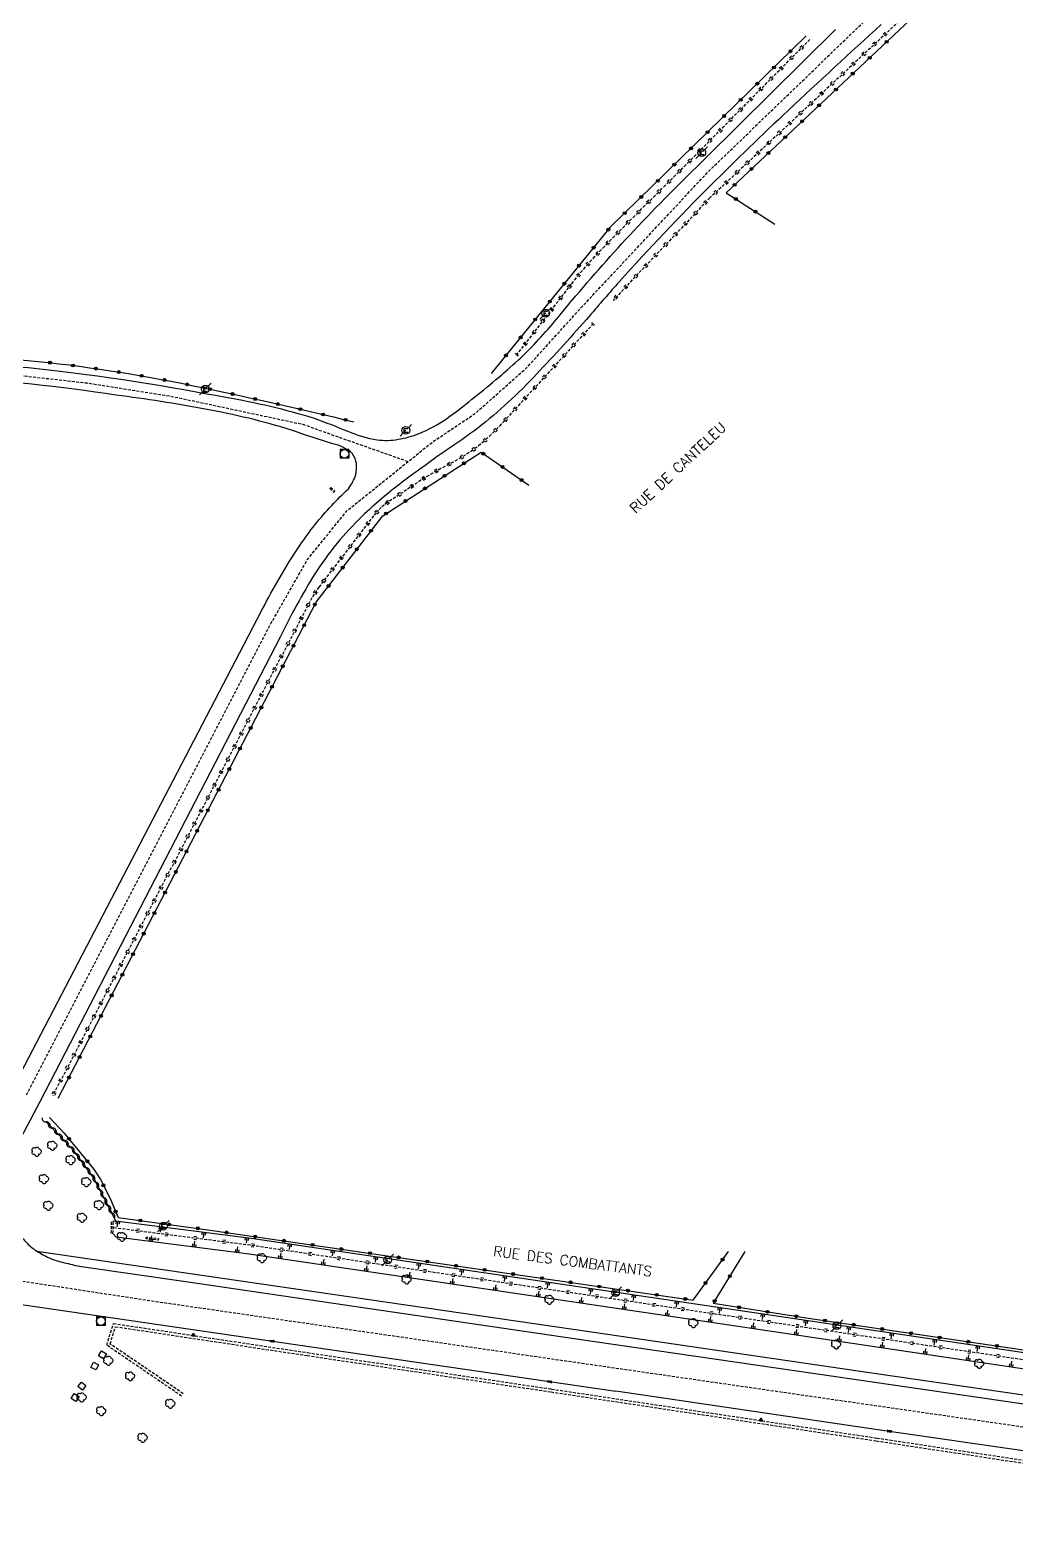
# Model space of a CAD drawing. Header units: millimetres. Extents: x 103999 to 105000, y 137999 to 138988.
# Drawn here: x 104237.8 to 104407.9, y 138234.3 to 138493.8 of the extents above; entities that cross this region are included whole.
import ezdxf
from ezdxf.enums import TextEntityAlignment as Align

# ---------------------------------------------------------------- set-up
doc = ezdxf.new("R2010")
doc.units = ezdxf.units.MM
doc.linetypes.add('DASHED', pattern=[0.75, 0.5, -0.25])
doc.layers.get('0').update_dxf_attribs({"linetype": 'CONTINUOUS'})
for name, color, linetype in [('W0001', 6, 'DASHED'), ('W0008', 7, 'CONTINUOUS'), ('W0112', 1, 'DASHED'), ('W0211', 2, 'CONTINUOUS'), ('W0220', 5, 'DASHED'), ('W0300', 7, 'CONTINUOUS'), ('W0310', 3, 'CONTINUOUS'), ('W0322', 7, 'CONTINUOUS'), ('W0400', 7, 'CONTINUOUS'), ('W0420', 7, 'CONTINUOUS'), ('W0471', 7, 'CONTINUOUS'), ('W0851', 7, 'CONTINUOUS'), ('W0989', 7, 'CONTINUOUS')]:
    doc.layers.add(name, color=color, linetype=linetype)
doc.styles.get("Standard").update_dxf_attribs({"font": 'romans.shx', "width": 0.85})

# ---------------------------------------------------------------- blocks, each defined once
blk = doc.blocks.new('t211o')
at = {"color": 0, "linetype": 'Continuous'}
for p, q in [((-0.29, 0.5), (-0.29, 0)), ((0, 1), (0, 0)), ((0.29, 0.5), (0.29, 0))]:
    blk.add_line(p, q, dxfattribs=at)
blk = doc.blocks.new('T300')
for p, q in [((-0.8, 0.51), (-0.86, 0.34)), ((-0.86, 0.34), (-0.86, 0.17)), ((-0.86, 0.17), (-0.74, 0.06)), ((-0.69, 0.63), (-0.8, 0.51)), ((-0.8, -0.06), (-0.74, 0.06)), ((-0.74, 0.06), (-0.69, 0.11)), ((-0.57, 0.69), (-0.69, 0.63)), ((-0.46, 0.69), (-0.57, 0.69)), ((-0.29, 0.63), (-0.46, 0.69)), ((-0.29, 0.63), (-0.17, 0.74)), ((-0.23, 0.57), (-0.29, 0.63)), ((-0.17, 0.74), (-0.06, 0.8)), ((-0.06, 0.8), (0.06, 0.8)), ((0.06, 0.8), (0.23, 0.74)), ((0.23, 0.74), (0.34, 0.63)), ((0.34, 0.63), (0.4, 0.51)), ((0.46, 0.46), (0.34, 0.46)), ((0.4, 0.51), (0.4, 0.46)), ((0.57, 0.4), (0.46, 0.46)), ((0.57, 0.4), (0.69, 0.29)), ((0.69, 0.29), (0.74, 0.17)), ((0.74, 0.06), (0.69, -0.17)), ((0.74, 0.17), (0.74, 0.06)), ((-0.8, -0.17), (-0.8, -0.06)), ((-0.8, -0.23), (-0.8, -0.17)), ((-0.74, -0.34), (-0.8, -0.23)), ((-0.69, -0.4), (-0.74, -0.34)), ((-0.51, -0.46), (-0.69, -0.4)), ((-0.4, -0.46), (-0.51, -0.46)), ((-0.4, -0.46), (-0.34, -0.46)), ((-0.34, -0.46), (-0.34, -0.4)), ((-0.34, -0.51), (-0.34, -0.46)), ((-0.29, -0.63), (-0.34, -0.51)), ((-0.17, -0.74), (-0.29, -0.63)), ((-0.06, -0.8), (-0.17, -0.74)), ((0.06, -0.8), (-0.06, -0.8)), ((0.17, -0.74), (0.06, -0.8)), ((0.23, -0.69), (0.17, -0.74)), ((0.29, -0.46), (0.23, -0.46)), ((0.29, -0.63), (0.23, -0.69)), ((0.46, -0.4), (0.29, -0.46)), ((0.34, -0.51), (0.29, -0.63)), ((0.34, -0.51), (0.34, -0.46)), ((0.57, -0.34), (0.46, -0.4)), ((0.63, -0.29), (0.57, -0.34)), ((0.69, -0.17), (0.63, -0.29))]:
    blk.add_line(p, q)
blk = doc.blocks.new('t322o')
at = {"color": 0, "linetype": 'Continuous'}
for radius in [0.25, 0.15]:
    blk.add_circle((0, 0), radius, dxfattribs=at)
blk = doc.blocks.new('t310o')
at = {"color": 0, "linetype": 'Continuous'}
for centre, start, end in [((-0.5, 0.38), 216.8699, 323.1304), ((0.5, -0.37), 36.8699, 143.1303)]:
    blk.add_arc(centre, 0.625, start, end, dxfattribs=at)
blk = doc.blocks.new('t220o')
at = {"color": 0, "linetype": 'Continuous'}
for p, q in [((-0.25, 0.25), (0.25, 0.25)), ((-0.25, -0.25), (0.25, -0.25))]:
    blk.add_line(p, q, dxfattribs=at)
blk = doc.blocks.new('T471')
for p, q in [((-0.333334, 0.333334), (-0.333334, -0.333334)), ((-0.333334, 0.333334), (0.333334, 0.333334)), ((-0.333334, 0), (0, 0)), ((0.500001, 0.500001), (1.000002, 1.000002)), ((-0.500001, -0.500001), (-1.000002, -1.000002)), ((-0.333334, -0.333334), (0.333334, -0.333334))]:
    blk.add_line(p, q)
blk.add_ellipse((0, 0), major_axis=(0.471405, 0.471405), ratio=1, start_param=5.4977871438, end_param=11.780972451)
blk = doc.blocks.new('T420')
for p, q in [((0.75, 0.75), (-0.75, 0.75)), ((-0.75, 0.75), (-0.75, -0.75)), ((0.75, 0.75), (0.75, -0.75)), ((0.75, -0.75), (-0.75, -0.75))]:
    blk.add_line(p, q)
blk.add_ellipse((0, 0), major_axis=(-0.53, 0.53), ratio=1, start_param=3.926991, end_param=10.210176)
blk = doc.blocks.new('t112o')
at = {"color": 0, "linetype": 'Continuous'}
for p, q in [((-0.5, 0.5), (0.5, 0.5)), ((-0.5, -0.5), (-0.5, 0.5)), ((0.5, 0.5), (0.5, -0.5)), ((0.5, -0.5), (-0.5, -0.5))]:
    blk.add_line(p, q, dxfattribs=at)
blk = doc.blocks.new('T851')
for p, q in [((-0.25, -0.15), (0, 0.32)), ((0, 0.32), (0.25, -0.15)), ((-0.25, -0.15), (0.25, -0.15))]:
    blk.add_line(p, q)
for major_axis in [(-0.106, 0.106), (-0.0354, 0.0354), (-0.0236, 0.0236)]:
    blk.add_ellipse((0, 0), major_axis=major_axis, ratio=1, start_param=3.926991, end_param=10.210176)
blk = doc.blocks.new('T400')
for p, q in [((-0.15, 0.3), (0.15, 0.3)), ((-0.15, -0.25), (-0.15, 0.3)), ((-0.15, 0.15), (0.15, 0.15)), ((-0.15, 0), (0.15, 0)), ((0.15, 0.3), (0.15, -0.25)), ((-0.15, -0.15), (0.15, -0.15)), ((-0.15, -0.25), (-0.15, -0.3)), ((-0.15, -0.3), (0.15, -0.3)), ((0.15, -0.3), (0.15, -0.25))]:
    blk.add_line(p, q)

msp = doc.modelspace()

# ---------------------------------------------------------------- linework, layer by layer
at = {"layer": 'W0001', "flags": 128}
for points in [[(104237.18, 138310.08), (104277.81, 138388.46), (104279.42, 138391.52), (104285.63, 138402.43), (104292.47, 138410.88), (104307.2, 138422.72), (104314.56, 138427.64), (104323.63, 138435.7), (104332.85, 138445.88), (104354.84, 138469.42), (104380.73, 138494.36), (104426.87, 138539.02), (104437.52, 138550.59), (104445.73, 138565.41), (104449.44, 138580.65), (104450.31, 138587.86), (104453.03, 138616.14), (104455.02, 138633.46), (104457.36, 138647.25), (104464.37, 138682.3), (104466.38, 138689.89), (104470.35, 138698.7), (104468.21, 138715.83), (104459.39, 138749.18), (104456.52, 138756.68), (104454.64, 138760.97), (104448.54, 138769.83), (104434.4, 138786.54), (104428.03, 138793.24), (104403.62, 138816.02), (104383.2, 138834.81), (104362.23, 138853.96), (104346.68, 138866.58), (104332.21, 138874.82), (104317.52, 138880.79), (104298.53, 138887.44), (104277.02, 138895.49), (104271.49, 138899.83), (104269.81, 138898.03), (104264.71, 138897.52), (104245.39, 138896.21)], [(104000, 138414.63), (104003.15, 138415.2), (104023.68, 138419.36), (104037.91, 138422.21), (104070.61, 138428.08), (104084.69, 138430.55), (104128.23, 138433.24), (104158.98, 138434.5), (104191.65, 138435.82), (104216.75, 138435.56), (104233.02, 138434.57), (104247.58, 138432.95), (104262.1, 138430.66), (104284.84, 138425.81), (104291.38, 138423.49), (104303.04, 138419.38)], [(104490.78, 138240.78), (104415.25, 138251.87), (104330.26, 138264.13), (104257.85, 138274.62), (104237.3, 138277.77), (104201.55, 138282.86), (104184.06, 138285.43), (104170.98, 138287.42), (104000, 138311.97)]]:
    msp.add_lwpolyline(points, dxfattribs=at)
at = {"layer": 'W0008', "flags": 128}
for points in [[(104384.67, 138494.79, 0.0037), (104368.6, 138479.96, 0.0071), (104355.27, 138467.05, 0.0152), (104339.5, 138450.45, 0.0035), (104334.36, 138444.55, -0.009), (104325.19, 138434.47, -0.0394), (104315.08, 138425.15, -0.0152), (104309.48, 138421.23, 0.0084), (104302.02, 138415.8, 0.029), (104295.11, 138409.96, 0.0577), (104286.94, 138400.01, 0.0239), (104280.98, 138389.2), (104239.48, 138308.86)], [(104226.28, 138436.45, -0.014), (104242.53, 138435.05, -0.0172), (104271.58, 138430.46, -0.0361), (104286.8, 138426.84, -0.014), (104292.73, 138424.56, 0.0577), (104297.66, 138423.12, 0.072), (104301.33, 138423.21, 0.0543), (104304.91, 138424.21, 0.0558), (104309.69, 138426.81, 0.0193), (104314.04, 138430.12, 0.0187), (104322.07, 138436.93, 0.0155), (104325.14, 138439.97, 0.0187), (104331.33, 138447.21, -0.0099), (104341.96, 138459.2, -0.0097), (104354.42, 138471.8), (104376.8, 138493.94)], [(104236.16, 138313.8), (104274.65, 138387.73), (104277.85, 138393.85, -0.0292), (104284.32, 138404.86, -0.0385), (104289.84, 138411.81, -0.0105), (104292.71, 138414.69, 0.0865), (104293.99, 138417.11, 0.0997), (104294.1, 138419.01, 0.1285), (104293.43, 138420.7, 0.1498), (104290.04, 138422.42, -0.0049), (104282.88, 138424.78, 0.0311), (104268.03, 138428.43, 0.012), (104252.63, 138430.85, 0.0172), (104223.52, 138434.09, 0.0225)], [(104200.79, 138237.41), (104213.38, 138261.85, -0.025523), (104215.08, 138264.78, -0.021471), (104217.43, 138268.05, -0.066095), (104219.63, 138270.21, -0.051885), (104223, 138272.22, -0.032157), (104226.48, 138273.57, -0.048196), (104228.92, 138274.09, -0.012294), (104231.56, 138274.32, -0.031705), (104232.59, 138274.33, -0.004198), (104234, 138274.23, -0.016422), (104234.36, 138274.19), (104280.85, 138267.4), (104338.85, 138258.93)]]:
    msp.add_lwpolyline(points, format="xyb", dxfattribs=at)
at = {"layer": 'W0008'}
msp.add_lwpolyline([(104239.48, 138308.86), (104235.04, 138300.46, 0.022358), (104234.82, 138299.99, 0.006997), (104234.21, 138298.46, 0.045806), (104233.76, 138296.87, 0.031485), (104233.46, 138294.49, 0.047898), (104233.53, 138292.56, 0.036676), (104234.05, 138290.1, 0.036865), (104234.74, 138288.21, 0.036481), (104235.72, 138286.43, 0.051278), (104237.27, 138284.48, 0.058758), (104238.97, 138283.11, 0.031349), (104241.07, 138281.97, 0.043043), (104242.71, 138281.38, 0.009574), (104245.38, 138280.72, 0.019843), (104246.69, 138280.48), (104264.64, 138277.88), (104332.07, 138268.01), (104383.58, 138260.48), (104455.52, 138250.04), (104491.36, 138244.77)], format="xyb", dxfattribs=at)
msp.add_lwpolyline([(104238.97, 138283.11), (104334.69, 138269.17), (104383.03, 138262.11), (104455.62, 138251.59), (104491.57, 138246.3)], dxfattribs=at)
at = {"layer": 'W0008', "flags": 128}
msp.add_lwpolyline([(104490.19, 138236.79), (104483.59, 138237.75), (104421.54, 138246.85), (104384.08, 138252.3), (104338.85, 138258.93)], dxfattribs=at)
at = {"layer": 'W0112'}
for p, q in [((104289.68, 138414.92), (104289.51, 138414.74)), ((104289.51, 138414.74), (104290.21, 138414.1)), ((104289.68, 138414.92), (104290.38, 138414.28)), ((104290.21, 138414.1), (104290.38, 138414.28))]:
    msp.add_line(p, q, dxfattribs=at)
at = {"layer": 'W0112', "flags": 128}
for points in [[(104251.81, 138286.17), (104251.86, 138288.17), (104252.08, 138288.21), (104252.03, 138286.2)], [(104257.85, 138285.24), (104257.89, 138285.54), (104259.93, 138285.3), (104259.89, 138285)]]:
    msp.add_lwpolyline(points, close=True, dxfattribs=at)
at = {"layer": 'W0112'}
for points in [[(104263.94, 138258.1), (104251.03, 138266.89), (104252.17, 138270.64), (104285.66, 138265.6), (104327.77, 138259.32), (104383.88, 138250.87), (104438.47, 138242.62), (104489.9, 138234.81)], [(104264.22, 138258.51), (104251.61, 138267.09), (104252.52, 138270.08), (104285.59, 138265.1), (104327.7, 138258.82), (104383.81, 138250.37), (104438.39, 138242.13), (104489.83, 138234.32)]]:
    msp.add_lwpolyline(points, dxfattribs=at)
at = {"layer": 'W0211', "flags": 128}
for points in [[(104252.97, 138288.31), (104252.08, 138288.21)], [(104252.66, 138285.52), (104252.03, 138286.2)]]:
    msp.add_lwpolyline(points, dxfattribs=at)
at = {"layer": 'W0211'}
for points in [[(104252.97, 138288.31), (104275.97, 138285.38), (104356.13, 138273.5), (104423.31, 138263.53), (104488.7, 138253.96), (104489.22, 138253.65)], [(104488.62, 138251.67), (104487, 138251.38), (104422.9, 138260.76), (104355.72, 138270.73), (104275.58, 138282.6), (104252.66, 138285.52)]]:
    msp.add_lwpolyline(points, dxfattribs=at)
at = {"layer": 'W0220'}
for p, q in [((104398.15, 138505.07), (104355.11, 138464.88)), ((104353.56, 138473.2), (104372.51, 138492.39)), ((104385.18, 138493.31), (104385, 138493.14)), ((104385.37, 138493.48), (104385.18, 138493.31)), ((104385.53, 138492.94), (104385.34, 138492.77)), ((104385.71, 138493.12), (104385.53, 138492.94)), ((104370.6, 138490.81), (104370.77, 138490.99)), ((104370.77, 138490.99), (104370.95, 138491.17)), ((104370.95, 138490.46), (104371.13, 138490.64)), ((104371.13, 138490.64), (104371.3, 138490.81)), ((104381.53, 138489.9), (104381.35, 138489.73)), ((104381.71, 138490.07), (104381.53, 138489.9)), ((104383.36, 138491.6), (104383.17, 138491.43)), ((104383.54, 138491.77), (104383.36, 138491.6)), ((104383.7, 138491.24), (104383.52, 138491.07)), ((104383.88, 138491.41), (104383.7, 138491.24)), ((104367.08, 138487.25), (104367.26, 138487.43)), ((104367.26, 138487.43), (104367.44, 138487.61)), ((104367.62, 138487.08), (104367.79, 138487.26)), ((104368.84, 138489.03), (104369.02, 138489.21)), ((104369.02, 138489.21), (104369.19, 138489.39)), ((104369.2, 138488.68), (104369.37, 138488.86)), ((104369.37, 138488.86), (104369.55, 138489.04)), ((104379.7, 138488.19), (104379.52, 138488.02)), ((104379.89, 138488.36), (104379.7, 138488.19)), ((104380.04, 138487.83), (104379.86, 138487.66)), ((104380.23, 138488), (104380.04, 138487.83)), ((104381.87, 138489.53), (104381.69, 138489.36)), ((104382.05, 138489.7), (104381.87, 138489.53)), ((104365.33, 138485.47), (104365.5, 138485.65)), ((104365.5, 138485.65), (104365.68, 138485.83)), ((104365.68, 138485.12), (104365.86, 138485.3)), ((104365.86, 138485.3), (104366.03, 138485.48)), ((104367.44, 138486.9), (104367.62, 138487.08)), ((104376.05, 138484.78), (104375.87, 138484.61)), ((104376.23, 138484.95), (104376.05, 138484.78)), ((104376.57, 138484.58), (104376.39, 138484.41)), ((104377.88, 138486.49), (104377.69, 138486.31)), ((104378.06, 138486.66), (104377.88, 138486.49)), ((104378.22, 138486.12), (104378.03, 138485.95)), ((104378.4, 138486.29), (104378.22, 138486.12)), ((104361.81, 138481.92), (104361.99, 138482.09)), ((104361.99, 138482.09), (104362.17, 138482.27)), ((104363.57, 138483.69), (104363.75, 138483.87)), ((104363.75, 138483.87), (104363.92, 138484.05)), ((104363.93, 138483.34), (104364.1, 138483.52)), ((104364.1, 138483.52), (104364.28, 138483.7)), ((104374.22, 138483.07), (104374.04, 138482.9)), ((104374.4, 138483.24), (104374.22, 138483.07)), ((104374.56, 138482.71), (104374.38, 138482.54)), ((104374.75, 138482.88), (104374.56, 138482.71)), ((104376.39, 138484.41), (104376.21, 138484.24)), ((104360.06, 138480.14), (104360.23, 138480.31)), ((104360.23, 138480.31), (104360.41, 138480.49)), ((104360.41, 138479.79), (104360.59, 138479.96)), ((104360.59, 138479.96), (104360.76, 138480.14)), ((104362.17, 138481.56), (104362.35, 138481.74)), ((104362.35, 138481.74), (104362.52, 138481.92)), ((104370.57, 138479.66), (104370.38, 138479.49)), ((104370.75, 138479.83), (104370.57, 138479.66)), ((104371.09, 138479.47), (104370.91, 138479.3)), ((104372.39, 138481.37), (104372.21, 138481.2)), ((104372.58, 138481.54), (104372.39, 138481.37)), ((104372.74, 138481), (104372.55, 138480.83)), ((104372.92, 138481.17), (104372.74, 138481)), ((104356.54, 138476.58), (104356.72, 138476.76)), ((104356.72, 138476.76), (104356.9, 138476.93)), ((104358.3, 138478.36), (104358.48, 138478.54)), ((104358.48, 138478.54), (104358.65, 138478.71)), ((104358.66, 138478.01), (104358.83, 138478.18)), ((104358.83, 138478.18), (104359.01, 138478.36)), ((104368.74, 138477.95), (104368.56, 138477.78)), ((104368.92, 138478.12), (104368.74, 138477.95)), ((104369.08, 138477.59), (104368.9, 138477.42)), ((104369.26, 138477.76), (104369.08, 138477.59)), ((104370.91, 138479.3), (104370.73, 138479.12)), ((104354.79, 138474.8), (104354.96, 138474.98)), ((104354.96, 138474.98), (104355.14, 138475.16)), ((104355.14, 138474.45), (104355.32, 138474.63)), ((104355.32, 138474.63), (104355.49, 138474.8)), ((104356.9, 138476.23), (104357.08, 138476.41)), ((104357.08, 138476.41), (104357.25, 138476.58)), ((104365.09, 138474.54), (104364.9, 138474.37)), ((104365.27, 138474.71), (104365.09, 138474.54)), ((104365.43, 138474.18), (104365.24, 138474.01)), ((104365.61, 138474.35), (104365.43, 138474.18)), ((104366.91, 138476.25), (104366.73, 138476.08)), ((104367.09, 138476.42), (104366.91, 138476.25)), ((104367.25, 138475.88), (104367.07, 138475.71)), ((104367.44, 138476.05), (104367.25, 138475.88)), ((104351.45, 138471.42), (104351.62, 138471.6)), ((104351.81, 138471.44), (104352.4, 138472.03)), ((104352.4, 138472.03), (104352.98, 138472.62)), ((104352.98, 138472.62), (104353.56, 138473.2)), ((104353.03, 138473.02), (104353.21, 138473.2)), ((104353.21, 138473.2), (104353.38, 138473.38)), ((104353.39, 138472.67), (104353.56, 138472.85)), ((104353.56, 138472.85), (104353.74, 138473.03)), ((104363.26, 138472.84), (104363.07, 138472.67)), ((104363.44, 138473.01), (104363.26, 138472.84)), ((104363.6, 138472.47), (104363.42, 138472.3)), ((104363.78, 138472.64), (104363.6, 138472.47)), ((104348.89, 138468.51), (104349.47, 138469.09)), ((104349.47, 138469.09), (104350.06, 138469.68)), ((104349.5, 138469.48), (104349.68, 138469.66)), ((104349.68, 138469.66), (104349.86, 138469.83)), ((104349.86, 138469.13), (104350.03, 138469.3)), ((104350.03, 138469.3), (104350.21, 138469.48)), ((104350.06, 138469.68), (104350.64, 138470.27)), ((104350.64, 138470.27), (104351.23, 138470.85)), ((104351.23, 138470.85), (104351.81, 138471.44)), ((104351.27, 138471.25), (104351.45, 138471.42)), ((104351.62, 138470.89), (104351.8, 138471.07)), ((104351.8, 138471.07), (104351.98, 138471.25)), ((104359.6, 138469.42), (104359.42, 138469.25)), ((104359.79, 138469.59), (104359.6, 138469.42)), ((104359.94, 138469.06), (104359.76, 138468.89)), ((104360.13, 138469.23), (104359.94, 138469.06)), ((104361.43, 138471.13), (104361.25, 138470.96)), ((104361.61, 138471.3), (104361.43, 138471.13)), ((104361.77, 138470.76), (104361.59, 138470.59)), ((104361.95, 138470.93), (104361.77, 138470.76)), ((104346.54, 138466.17), (104347.12, 138466.75)), ((104347.12, 138466.75), (104347.71, 138467.34)), ((104347.71, 138467.34), (104348.3, 138467.92)), ((104347.73, 138467.71), (104347.91, 138467.89)), ((104347.91, 138467.89), (104348.09, 138468.07)), ((104348.09, 138467.36), (104348.26, 138467.54)), ((104348.26, 138467.54), (104348.44, 138467.71)), ((104348.3, 138467.92), (104348.89, 138468.51)), ((104357.78, 138467.72), (104357.59, 138467.55)), ((104357.96, 138467.89), (104357.78, 138467.72)), ((104358.12, 138467.35), (104357.93, 138467.18)), ((104358.3, 138467.52), (104358.12, 138467.35)), ((104355.11, 138464.88), (104338.39, 138447.19)), ((104343.6, 138463.25), (104344.19, 138463.83)), ((104344.19, 138463.83), (104344.77, 138464.42)), ((104344.19, 138464.19), (104344.37, 138464.36)), ((104344.37, 138464.36), (104344.54, 138464.54)), ((104344.54, 138463.83), (104344.72, 138464.01)), ((104344.72, 138464.01), (104344.9, 138464.18)), ((104344.77, 138464.42), (104345.36, 138465)), ((104345.36, 138465), (104345.95, 138465.58)), ((104345.95, 138465.58), (104346.54, 138466.17)), ((104345.96, 138465.95), (104346.14, 138466.13)), ((104346.14, 138466.13), (104346.32, 138466.3)), ((104346.31, 138465.6), (104346.49, 138465.77)), ((104346.49, 138465.77), (104346.67, 138465.95)), ((104354.16, 138464.24), (104353.99, 138464.06)), ((104354.33, 138464.43), (104354.16, 138464.24)), ((104354.52, 138463.9), (104354.35, 138463.72)), ((104354.69, 138464.08), (104354.52, 138463.9)), ((104355.95, 138466.01), (104355.77, 138465.84)), ((104356.13, 138466.18), (104355.95, 138466.01)), ((104356.29, 138465.65), (104356.11, 138465.47)), ((104356.47, 138465.82), (104356.29, 138465.65)), ((104341.25, 138460.9), (104341.84, 138461.49)), ((104341.84, 138461.49), (104342.43, 138462.07)), ((104342.42, 138462.42), (104342.6, 138462.6)), ((104342.43, 138462.07), (104343.01, 138462.66)), ((104342.6, 138462.6), (104342.77, 138462.77)), ((104342.77, 138462.07), (104342.95, 138462.24)), ((104342.95, 138462.24), (104343.13, 138462.42)), ((104343.01, 138462.66), (104343.6, 138463.25)), ((104352.44, 138462.43), (104352.27, 138462.25)), ((104352.61, 138462.61), (104352.44, 138462.43)), ((104352.81, 138462.08), (104352.63, 138461.9)), ((104352.98, 138462.27), (104352.81, 138462.08)), ((104338.89, 138458.88), (104338.98, 138458.97)), ((104338.92, 138458.55), (104339.5, 138459.14)), ((104338.98, 138458.97), (104339.07, 138459.05)), ((104339.07, 138459.05), (104339.15, 138459.14)), ((104339.15, 138459.14), (104339.24, 138459.23)), ((104339.25, 138458.52), (104339.33, 138458.61)), ((104339.33, 138458.61), (104339.42, 138458.7)), ((104339.42, 138458.7), (104339.51, 138458.79)), ((104339.5, 138459.14), (104340.08, 138459.72)), ((104339.51, 138458.79), (104339.6, 138458.88)), ((104340.08, 138459.72), (104340.67, 138460.31)), ((104340.65, 138460.65), (104340.83, 138460.83)), ((104340.67, 138460.31), (104341.25, 138460.9)), ((104340.83, 138460.83), (104341.01, 138461.01)), ((104341.01, 138460.3), (104341.18, 138460.48)), ((104341.18, 138460.48), (104341.36, 138460.65)), ((104349.01, 138458.79), (104348.84, 138458.61)), ((104349.18, 138458.98), (104349.01, 138458.79)), ((104349.54, 138458.63), (104349.37, 138458.45)), ((104350.72, 138460.61), (104350.55, 138460.43)), ((104350.9, 138460.79), (104350.72, 138460.61)), ((104351.09, 138460.27), (104350.92, 138460.09)), ((104351.26, 138460.45), (104351.09, 138460.27)), ((104336.07, 138455.62), (104336.64, 138456.21)), ((104336.64, 138456.21), (104337.21, 138456.8)), ((104337.14, 138457.09), (104337.17, 138457.12)), ((104337.17, 138457.12), (104337.26, 138457.21)), ((104337.21, 138456.8), (104337.78, 138457.39)), ((104337.26, 138457.21), (104337.31, 138457.27)), ((104337.31, 138457.27), (104337.4, 138457.36)), ((104337.4, 138457.36), (104337.49, 138457.45)), ((104337.5, 138456.74), (104337.53, 138456.77)), ((104337.53, 138456.77), (104337.61, 138456.86)), ((104337.61, 138456.86), (104337.67, 138456.92)), ((104337.67, 138456.92), (104337.76, 138457.01)), ((104337.76, 138457.01), (104337.85, 138457.1)), ((104337.78, 138457.39), (104338.35, 138457.97)), ((104338.35, 138457.97), (104338.92, 138458.55)), ((104347.29, 138456.98), (104347.12, 138456.8)), ((104347.46, 138457.16), (104347.29, 138456.98)), ((104347.65, 138456.63), (104347.48, 138456.45)), ((104347.82, 138456.82), (104347.65, 138456.63)), ((104349.37, 138458.45), (104349.2, 138458.27)), ((104333.73, 138453.42), (104333.89, 138453.61)), ((104333.87, 138453.2), (104334.41, 138453.81)), ((104333.89, 138453.61), (104334.06, 138453.8)), ((104334.27, 138453.28), (104334.43, 138453.46)), ((104334.41, 138453.81), (104334.96, 138454.42)), ((104334.96, 138454.42), (104335.51, 138455.02)), ((104335.41, 138455.28), (104335.58, 138455.46)), ((104335.51, 138455.02), (104336.07, 138455.62)), ((104335.58, 138455.46), (104335.75, 138455.64)), ((104335.78, 138454.93), (104335.95, 138455.12)), ((104335.95, 138455.12), (104336.12, 138455.3)), ((104344.03, 138453.53), (104343.86, 138453.34)), ((104345.57, 138455.16), (104345.4, 138454.98)), ((104345.74, 138455.34), (104345.57, 138455.16)), ((104345.94, 138454.82), (104345.76, 138454.64)), ((104346.11, 138455), (104345.94, 138454.82)), ((104331.76, 138450.7), (104332.28, 138451.34)), ((104332.1, 138451.51), (104332.26, 138451.71)), ((104332.26, 138451.71), (104332.42, 138451.9)), ((104332.28, 138451.34), (104332.8, 138451.97)), ((104332.48, 138451.2), (104332.64, 138451.39)), ((104332.64, 138451.39), (104332.8, 138451.58)), ((104332.8, 138451.97), (104333.33, 138452.59)), ((104333.33, 138452.59), (104333.87, 138453.2)), ((104334.1, 138453.09), (104334.27, 138453.28)), ((104342.14, 138451.53), (104341.97, 138451.35)), ((104342.31, 138451.71), (104342.14, 138451.53)), ((104342.5, 138451.18), (104342.33, 138451)), ((104342.67, 138451.37), (104342.5, 138451.18)), ((104343.86, 138453.34), (104343.68, 138453.16)), ((104344.22, 138453), (104344.05, 138452.82)), ((104344.39, 138453.18), (104344.22, 138453)), ((104321.72, 138437.72), (104331.26, 138450.06)), ((104330.54, 138449.54), (104330.7, 138449.74)), ((104330.7, 138449.74), (104330.85, 138449.94)), ((104330.94, 138449.24), (104331.09, 138449.44)), ((104331.09, 138449.44), (104331.25, 138449.63)), ((104331.26, 138450.06), (104331.76, 138450.7)), ((104340.42, 138449.71), (104340.25, 138449.53)), ((104340.59, 138449.89), (104340.42, 138449.71)), ((104340.78, 138449.37), (104340.61, 138449.19)), ((104340.96, 138449.55), (104340.78, 138449.37)), ((104327.48, 138445.59), (104327.64, 138445.79)), ((104327.64, 138445.79), (104327.79, 138445.98)), ((104328.03, 138445.48), (104328.19, 138445.68)), ((104329.01, 138447.57), (104329.17, 138447.76)), ((104329.17, 138447.76), (104329.32, 138447.96)), ((104329.41, 138447.26), (104329.56, 138447.46)), ((104329.56, 138447.46), (104329.72, 138447.66)), ((104338.7, 138447.89), (104338.53, 138447.71)), ((104338.87, 138448.08), (104338.7, 138447.89)), ((104339.07, 138447.55), (104338.89, 138447.37)), ((104339.24, 138447.73), (104339.07, 138447.55)), ((104335.01, 138443.2), (104319.64, 138426.4)), ((104325.95, 138443.61), (104326.11, 138443.81)), ((104326.11, 138443.81), (104326.26, 138444.01)), ((104326.35, 138443.31), (104326.5, 138443.5)), ((104326.5, 138443.5), (104326.66, 138443.7)), ((104327.88, 138445.28), (104328.03, 138445.48)), ((104334.83, 138443.37), (104334.66, 138443.19)), ((104335.2, 138443.04), (104335.03, 138442.85)), ((104324.42, 138441.63), (104324.58, 138441.83)), ((104324.58, 138441.83), (104324.73, 138442.03)), ((104324.82, 138441.33), (104324.97, 138441.53)), ((104324.97, 138441.53), (104325.13, 138441.72)), ((104333.14, 138441.53), (104332.97, 138441.34)), ((104333.31, 138441.71), (104333.14, 138441.53)), ((104333.51, 138441.19), (104333.34, 138441.01)), ((104333.68, 138441.38), (104333.51, 138441.19)), ((104321.52, 138437.88), (104321.67, 138438.08)), ((104322.9, 138439.66), (104323.05, 138439.85)), ((104323.05, 138439.85), (104323.2, 138440.05)), ((104323.29, 138439.35), (104323.44, 138439.55)), ((104323.44, 138439.55), (104323.6, 138439.75)), ((104329.76, 138437.84), (104329.59, 138437.66)), ((104329.93, 138438.02), (104329.76, 138437.84)), ((104331.45, 138439.68), (104331.28, 138439.5)), ((104331.62, 138439.87), (104331.45, 138439.68)), ((104331.82, 138439.35), (104331.65, 138439.16)), ((104331.99, 138439.53), (104331.82, 138439.35)), ((104321.91, 138437.57), (104322.07, 138437.77)), ((104328.08, 138436), (104327.91, 138435.81)), ((104328.24, 138436.18), (104328.08, 138436)), ((104328.44, 138435.66), (104328.28, 138435.47)), ((104328.61, 138435.84), (104328.44, 138435.66)), ((104330.13, 138437.5), (104329.96, 138437.32)), ((104330.3, 138437.69), (104330.13, 138437.5)), ((104326.39, 138434.15), (104326.22, 138433.97)), ((104326.56, 138434.34), (104326.39, 138434.15)), ((104326.76, 138433.81), (104326.59, 138433.63)), ((104326.93, 138434), (104326.76, 138433.81)), ((104323.01, 138430.46), (104322.84, 138430.28)), ((104323.18, 138430.65), (104323.01, 138430.46)), ((104323.38, 138430.12), (104323.21, 138429.94)), ((104323.55, 138430.31), (104323.38, 138430.12)), ((104324.7, 138432.31), (104324.53, 138432.12)), ((104324.87, 138432.49), (104324.7, 138432.31)), ((104325.07, 138431.97), (104324.9, 138431.78)), ((104325.24, 138432.15), (104325.07, 138431.97)), ((104321.32, 138428.62), (104321.16, 138428.43)), ((104321.49, 138428.8), (104321.32, 138428.62)), ((104321.69, 138428.28), (104321.53, 138428.1)), ((104321.86, 138428.46), (104321.69, 138428.28)), ((104317.93, 138424.96), (104317.76, 138424.78)), ((104318.51, 138425.19), (104317.93, 138424.6)), ((104318.11, 138425.14), (104317.93, 138424.96)), ((104319.08, 138425.8), (104318.51, 138425.19)), ((104319.64, 138426.4), (104319.08, 138425.8)), ((104319.64, 138426.77), (104319.47, 138426.59)), ((104319.81, 138426.96), (104319.64, 138426.77)), ((104320.01, 138426.44), (104319.84, 138426.25)), ((104320.18, 138426.62), (104320.01, 138426.44)), ((104315.51, 138422.36), (104314.87, 138421.85)), ((104316.13, 138422.9), (104315.51, 138422.36)), ((104316.14, 138423.24), (104315.96, 138423.07)), ((104316.75, 138423.45), (104316.13, 138422.9)), ((104316.33, 138423.4), (104316.14, 138423.24)), ((104316.48, 138422.86), (104316.29, 138422.69)), ((104316.66, 138423.03), (104316.48, 138422.86)), ((104317.35, 138424.02), (104316.75, 138423.45)), ((104317.93, 138424.6), (104317.35, 138424.02)), ((104318.29, 138424.61), (104318.11, 138424.43)), ((104318.46, 138424.79), (104318.29, 138424.61)), ((104311.5, 138419.67), (104310.8, 138419.29)), ((104312.2, 138420.07), (104311.5, 138419.67)), ((104312.04, 138420.27), (104311.93, 138420.2)), ((104312.14, 138420.33), (104312.04, 138420.27)), ((104312.25, 138420.39), (104312.14, 138420.33)), ((104312.29, 138419.84), (104312.18, 138419.77)), ((104312.88, 138420.48), (104312.2, 138420.07)), ((104312.35, 138420.46), (104312.25, 138420.39)), ((104312.4, 138419.9), (104312.29, 138419.84)), ((104312.51, 138419.97), (104312.4, 138419.9)), ((104312.62, 138420.03), (104312.51, 138419.97)), ((104313.55, 138420.91), (104312.88, 138420.48)), ((104314.21, 138421.36), (104313.55, 138420.91)), ((104314.07, 138421.56), (104314.02, 138421.54)), ((104314.22, 138421.68), (104314.06, 138421.56)), ((104314.87, 138421.85), (104314.21, 138421.36)), ((104314.42, 138421.82), (104314.22, 138421.68)), ((104314.35, 138421.15), (104314.31, 138421.12)), ((104314.52, 138421.27), (104314.35, 138421.16)), ((104314.72, 138421.42), (104314.52, 138421.27)), ((104307.28, 138417.39), (104306.58, 138416.99)), ((104307.98, 138417.77), (104307.28, 138417.39)), ((104307.76, 138417.94), (104307.54, 138417.82)), ((104307.98, 138418.07), (104307.76, 138417.94)), ((104308, 138417.51), (104307.79, 138417.39)), ((104308.68, 138418.15), (104307.98, 138417.77)), ((104308.22, 138417.63), (104308, 138417.51)), ((104309.39, 138418.53), (104308.68, 138418.15)), ((104310.1, 138418.91), (104309.39, 138418.53)), ((104309.86, 138419.06), (104309.75, 138419)), ((104309.97, 138419.12), (104309.86, 138419.06)), ((104310.08, 138419.17), (104309.97, 138419.12)), ((104310.09, 138418.62), (104309.98, 138418.56)), ((104310.19, 138419.23), (104310.08, 138419.17)), ((104310.2, 138418.67), (104310.09, 138418.62)), ((104310.8, 138419.29), (104310.1, 138418.91)), ((104310.32, 138418.73), (104310.2, 138418.67)), ((104310.43, 138418.79), (104310.32, 138418.73)), ((104305.23, 138416.14), (104299.42, 138412.25)), ((104303.5, 138415.28), (104303.3, 138415.14)), ((104303.71, 138415.42), (104303.5, 138415.28)), ((104303.78, 138414.87), (104303.57, 138414.73)), ((104303.99, 138415.01), (104303.78, 138414.87)), ((104305.9, 138416.57), (104305.23, 138416.14)), ((104305.6, 138416.67), (104305.38, 138416.53)), ((104305.81, 138416.8), (104305.6, 138416.67)), ((104305.86, 138416.24), (104305.65, 138416.11)), ((104306.07, 138416.37), (104305.86, 138416.24)), ((104306.58, 138416.99), (104305.9, 138416.57)), ((104298.89, 138411.87), (104298.39, 138411.45)), ((104299.42, 138412.25), (104298.89, 138411.87)), ((104299.17, 138412.38), (104299.14, 138412.36)), ((104299.28, 138412.45), (104299.17, 138412.38)), ((104299.35, 138412.5), (104299.28, 138412.45)), ((104299.56, 138412.64), (104299.35, 138412.5)), ((104299.46, 138411.97), (104299.42, 138411.95)), ((104299.56, 138412.04), (104299.46, 138411.97)), ((104299.63, 138412.09), (104299.56, 138412.04)), ((104299.83, 138412.23), (104299.63, 138412.09)), ((104301.43, 138413.89), (104301.22, 138413.75)), ((104301.63, 138414.03), (104301.43, 138413.89)), ((104301.7, 138413.48), (104301.5, 138413.34)), ((104301.91, 138413.62), (104301.7, 138413.48)), ((104297.07, 138410.01), (104287.63, 138397.71)), ((104297.48, 138410.52), (104297.07, 138410.01)), ((104297.42, 138410.83), (104297.25, 138410.63)), ((104297.59, 138411.01), (104297.42, 138410.83)), ((104297.92, 138411), (104297.48, 138410.52)), ((104297.79, 138410.49), (104297.63, 138410.31)), ((104297.96, 138410.67), (104297.79, 138410.49)), ((104298.39, 138411.45), (104297.92, 138411)), ((104294.34, 138406.86), (104294.19, 138406.67)), ((104294.49, 138407.06), (104294.34, 138406.86)), ((104294.89, 138406.76), (104294.73, 138406.56)), ((104295.86, 138408.85), (104295.71, 138408.65)), ((104296.01, 138409.05), (104295.86, 138408.85)), ((104296.26, 138408.54), (104296.1, 138408.35)), ((104296.41, 138408.74), (104296.26, 138408.54)), ((104292.82, 138404.88), (104292.66, 138404.68)), ((104292.97, 138405.08), (104292.82, 138404.88)), ((104293.21, 138404.58), (104293.06, 138404.38)), ((104293.37, 138404.78), (104293.21, 138404.58)), ((104294.73, 138406.56), (104294.58, 138406.36)), ((104291.29, 138402.9), (104291.14, 138402.7)), ((104291.45, 138403.1), (104291.29, 138402.9)), ((104291.69, 138402.59), (104291.54, 138402.39)), ((104291.84, 138402.79), (104291.69, 138402.59)), ((104288.25, 138398.93), (104288.1, 138398.73)), ((104288.4, 138399.13), (104288.25, 138398.93)), ((104289.77, 138400.91), (104289.62, 138400.72)), ((104289.93, 138401.11), (104289.77, 138400.91)), ((104290.17, 138400.61), (104290.02, 138400.41)), ((104290.32, 138400.81), (104290.17, 138400.61)), ((104286.79, 138396.48), (104286.41, 138395.83)), ((104286.76, 138396.9), (104286.62, 138396.69)), ((104286.9, 138397.11), (104286.76, 138396.9)), ((104287.19, 138397.1), (104286.79, 138396.48)), ((104287.18, 138396.63), (104287.05, 138396.42)), ((104287.31, 138396.83), (104287.18, 138396.63)), ((104287.63, 138397.71), (104287.19, 138397.1)), ((104288.65, 138398.63), (104288.5, 138398.43)), ((104288.8, 138398.82), (104288.65, 138398.63)), ((104285.36, 138393.86), (104241.7, 138309.95)), ((104285.7, 138394.52), (104285.36, 138393.86)), ((104285.52, 138394.71), (104285.4, 138394.48)), ((104285.64, 138394.93), (104285.52, 138394.71)), ((104286.05, 138395.18), (104285.7, 138394.52)), ((104285.96, 138394.47), (104285.85, 138394.25)), ((104286.08, 138394.69), (104285.96, 138394.47)), ((104286.41, 138395.83), (104286.05, 138395.18)), ((104284.37, 138392.49), (104284.25, 138392.26)), ((104284.48, 138392.71), (104284.37, 138392.49)), ((104284.81, 138392.25), (104284.69, 138392.03)), ((104284.92, 138392.48), (104284.81, 138392.25)), ((104283.21, 138390.27), (104283.1, 138390.05)), ((104283.33, 138390.49), (104283.21, 138390.27)), ((104283.65, 138390.04), (104283.54, 138389.82)), ((104283.77, 138390.26), (104283.65, 138390.04)), ((104281.02, 138386.05), (104280.9, 138385.83)), ((104282.06, 138388.05), (104281.94, 138387.83)), ((104282.17, 138388.27), (104282.06, 138388.05)), ((104282.5, 138387.82), (104282.39, 138387.6)), ((104282.62, 138388.04), (104282.5, 138387.82)), ((104279.75, 138383.61), (104279.63, 138383.39)), ((104279.86, 138383.84), (104279.75, 138383.61)), ((104280.19, 138383.38), (104280.08, 138383.16)), ((104280.31, 138383.61), (104280.19, 138383.38)), ((104280.9, 138385.83), (104280.79, 138385.61)), ((104281.35, 138385.6), (104281.23, 138385.38)), ((104281.46, 138385.82), (104281.35, 138385.6)), ((104278.6, 138381.4), (104278.48, 138381.17)), ((104278.71, 138381.62), (104278.6, 138381.4)), ((104279.04, 138381.17), (104278.92, 138380.94)), ((104279.15, 138381.39), (104279.04, 138381.17)), ((104277.44, 138379.18), (104277.33, 138378.96)), ((104277.56, 138379.4), (104277.44, 138379.18)), ((104277.89, 138378.95), (104277.77, 138378.73)), ((104278, 138379.17), (104277.89, 138378.95)), ((104276.29, 138376.96), (104276.17, 138376.74)), ((104276.4, 138377.18), (104276.29, 138376.96)), ((104276.73, 138376.73), (104276.62, 138376.51)), ((104276.85, 138376.95), (104276.73, 138376.73)), ((104275.13, 138374.74), (104275.02, 138374.52)), ((104275.25, 138374.97), (104275.13, 138374.74)), ((104275.58, 138374.51), (104275.46, 138374.29)), ((104275.69, 138374.73), (104275.58, 138374.51)), ((104272.94, 138370.53), (104272.83, 138370.31)), ((104273.98, 138372.53), (104273.86, 138372.3)), ((104274.1, 138372.75), (104273.98, 138372.53)), ((104274.42, 138372.29), (104274.31, 138372.07)), ((104274.54, 138372.52), (104274.42, 138372.29)), ((104271.67, 138368.09), (104271.56, 138367.87)), ((104271.79, 138368.31), (104271.67, 138368.09)), ((104272.12, 138367.86), (104272, 138367.64)), ((104272.23, 138368.08), (104272.12, 138367.86)), ((104272.83, 138370.31), (104272.71, 138370.09)), ((104273.27, 138370.08), (104273.15, 138369.86)), ((104273.38, 138370.3), (104273.27, 138370.08)), ((104270.52, 138365.87), (104270.4, 138365.65)), ((104270.63, 138366.09), (104270.52, 138365.87)), ((104270.96, 138365.64), (104270.85, 138365.42)), ((104271.08, 138365.86), (104270.96, 138365.64)), ((104269.36, 138363.65), (104269.25, 138363.43)), ((104269.48, 138363.88), (104269.36, 138363.65)), ((104269.81, 138363.42), (104269.69, 138363.2)), ((104269.92, 138363.65), (104269.81, 138363.42)), ((104268.21, 138361.44), (104268.1, 138361.22)), ((104268.33, 138361.66), (104268.21, 138361.44)), ((104268.65, 138361.21), (104268.54, 138360.98)), ((104268.77, 138361.43), (104268.65, 138361.21)), ((104267.06, 138359.22), (104266.94, 138359)), ((104267.17, 138359.44), (104267.06, 138359.22)), ((104267.5, 138358.99), (104267.38, 138358.77)), ((104267.62, 138359.21), (104267.5, 138358.99)), ((104264.75, 138354.78), (104264.63, 138354.56)), ((104264.86, 138355.01), (104264.75, 138354.78)), ((104265.31, 138354.77), (104265.19, 138354.55)), ((104265.9, 138357), (104265.79, 138356.78)), ((104266.02, 138357.22), (104265.9, 138357)), ((104266.35, 138356.77), (104266.23, 138356.55)), ((104266.46, 138356.99), (104266.35, 138356.77)), ((104263.59, 138352.57), (104263.48, 138352.34)), ((104263.71, 138352.79), (104263.59, 138352.57)), ((104264.04, 138352.33), (104263.92, 138352.11)), ((104264.15, 138352.56), (104264.04, 138352.33)), ((104265.19, 138354.55), (104265.08, 138354.33)), ((104262.44, 138350.35), (104262.33, 138350.13)), ((104262.56, 138350.57), (104262.44, 138350.35)), ((104262.88, 138350.12), (104262.77, 138349.9)), ((104263, 138350.34), (104262.88, 138350.12)), ((104261.29, 138348.13), (104261.17, 138347.91)), ((104261.4, 138348.35), (104261.29, 138348.13)), ((104261.73, 138347.9), (104261.62, 138347.68)), ((104261.85, 138348.12), (104261.73, 138347.9)), ((104260.13, 138345.91), (104260.02, 138345.69)), ((104260.25, 138346.13), (104260.13, 138345.91)), ((104260.58, 138345.68), (104260.46, 138345.46)), ((104260.69, 138345.9), (104260.58, 138345.68)), ((104258.98, 138343.69), (104258.86, 138343.47)), ((104259.09, 138343.92), (104258.98, 138343.69)), ((104259.42, 138343.46), (104259.31, 138343.24)), ((104259.54, 138343.69), (104259.42, 138343.46)), ((104256.67, 138339.26), (104256.56, 138339.04)), ((104256.79, 138339.48), (104256.67, 138339.26)), ((104257.23, 138339.25), (104257.11, 138339.03)), ((104257.83, 138341.48), (104257.71, 138341.26)), ((104257.94, 138341.7), (104257.83, 138341.48)), ((104258.27, 138341.25), (104258.15, 138341.02)), ((104258.38, 138341.47), (104258.27, 138341.25)), ((104255.52, 138337.04), (104255.4, 138336.82)), ((104255.63, 138337.26), (104255.52, 138337.04)), ((104255.96, 138336.81), (104255.85, 138336.59)), ((104256.08, 138337.03), (104255.96, 138336.81)), ((104257.11, 138339.03), (104257, 138338.81)), ((104254.36, 138334.82), (104254.25, 138334.6)), ((104254.48, 138335.05), (104254.36, 138334.82)), ((104254.81, 138334.59), (104254.69, 138334.37)), ((104254.92, 138334.81), (104254.81, 138334.59)), ((104253.21, 138332.61), (104253.09, 138332.38)), ((104253.32, 138332.83), (104253.21, 138332.61)), ((104253.65, 138332.38), (104253.54, 138332.15)), ((104253.77, 138332.6), (104253.65, 138332.38)), ((104252.06, 138330.39), (104251.94, 138330.17)), ((104252.17, 138330.61), (104252.06, 138330.39)), ((104252.5, 138330.16), (104252.38, 138329.94)), ((104252.61, 138330.38), (104252.5, 138330.16)), ((104250.9, 138328.17), (104250.79, 138327.95)), ((104251.02, 138328.39), (104250.9, 138328.17)), ((104251.35, 138327.94), (104251.23, 138327.72)), ((104251.46, 138328.16), (104251.35, 138327.94)), ((104248.59, 138323.73), (104248.48, 138323.51)), ((104248.71, 138323.96), (104248.59, 138323.73)), ((104249.15, 138323.73), (104249.04, 138323.5)), ((104249.75, 138325.95), (104249.63, 138325.73)), ((104249.86, 138326.17), (104249.75, 138325.95)), ((104250.19, 138325.72), (104250.08, 138325.5)), ((104250.31, 138325.94), (104250.19, 138325.72)), ((104247.44, 138321.52), (104247.32, 138321.3)), ((104247.56, 138321.74), (104247.44, 138321.52)), ((104247.88, 138321.29), (104247.77, 138321.06)), ((104248, 138321.51), (104247.88, 138321.29)), ((104249.04, 138323.5), (104248.92, 138323.28)), ((104246.29, 138319.3), (104246.17, 138319.08)), ((104246.4, 138319.52), (104246.29, 138319.3)), ((104246.73, 138319.07), (104246.61, 138318.85)), ((104246.85, 138319.29), (104246.73, 138319.07)), ((104245.13, 138317.08), (104245.02, 138316.86)), ((104245.25, 138317.3), (104245.13, 138317.08)), ((104245.58, 138316.85), (104245.46, 138316.63)), ((104245.69, 138317.07), (104245.58, 138316.85)), ((104243.98, 138314.86), (104243.86, 138314.64)), ((104244.09, 138315.09), (104243.98, 138314.86)), ((104244.42, 138314.63), (104244.31, 138314.41)), ((104244.54, 138314.85), (104244.42, 138314.63)), ((104241.79, 138310.65), (104241.67, 138310.43)), ((104242.82, 138312.65), (104242.71, 138312.42)), ((104242.94, 138312.87), (104242.82, 138312.65)), ((104243.27, 138312.42), (104243.15, 138312.19)), ((104243.38, 138312.64), (104243.27, 138312.42)), ((104241.67, 138310.43), (104241.56, 138310.21)), ((104242.11, 138310.2), (104242, 138309.98)), ((104242.23, 138310.42), (104242.11, 138310.2))]:
    msp.add_line(p, q, dxfattribs=at)
msp.add_lwpolyline([(104488.92, 138252.66), (104423.13, 138262.29), (104355.95, 138272.26), (104275.79, 138284.13), (104252.13, 138287.15)], dxfattribs=at)
at = {"layer": 'W0310'}
msp.add_lwpolyline([(104252.6, 138288.37), (104248.72, 138295.85), (104245.41, 138300.35), (104243.01, 138302.96), (104240.55, 138305.45)], dxfattribs=at)
at = {"layer": 'W0322', "flags": 128}
for points in [[(104399.33, 138504.72), (104357.91, 138465.76), (104366.32, 138460.34)], [(104371.72, 138492.81), (104337.91, 138459.8), (104317.37, 138434.58)], [(104242.64, 138309.51), (104287.14, 138395.09), (104298.64, 138410.03), (104315.63, 138420.99), (104323.86, 138415.31)]]:
    msp.add_lwpolyline(points, dxfattribs=at)
msp.add_lwpolyline([(104205.27, 138438.18, -0.0195), (104237.43, 138436.84, -0.0261), (104265.65, 138432.52, -0.0086), (104293.64, 138426.23)], format="xyb", dxfattribs=at)
at = {"layer": 'W0322'}
for points in [[(104241.17, 138306.2), (104243.69, 138303.49), (104248.76, 138297.3), (104249.93, 138295.49), (104251.61, 138292.18), (104252.97, 138288.92), (104268.46, 138286.82), (104352.2, 138274.67), (104358.29, 138283.04)], [(104361.16, 138283.05), (104355.68, 138274.11), (104371.73, 138271.62), (104420.15, 138264.47), (104448.3, 138260.25), (104489.68, 138254.39)]]:
    msp.add_lwpolyline(points, dxfattribs=at)

# ---------------------------------------------------------------- block references
at = {"layer": 'W0112'}
for p, rotation in [((104248.94, 138263.28), 244.0911037161678), ((104250.3, 138265.22), 238.8745622603112), ((104246.74, 138259.83), 233.1436307403581), ((104245.56, 138257.86), 237.4859576816743)]:
    msp.add_blockref('t112o', p, dxfattribs=dict(at, rotation=rotation))
at = {"layer": 'W0211'}
for p, rotation in [((104252.97, 138288.31), 172.7403105194511), ((104260.41, 138287.36), 172.7403105194335), ((104258.59, 138284.77), 352.7403105195007), ((104266.03, 138283.82), 352.7403105195007), ((104267.84, 138286.41), 172.7403105194511), ((104275.28, 138285.46), 172.7403105194345), ((104273.47, 138282.87), 352.7403105195007), ((104280.89, 138281.81), 351.5767623394621), ((104282.7, 138284.38), 171.5767623394291), ((104290.12, 138283.28), 171.5767623394303), ((104297.54, 138282.18), 171.5767623394291), ((104288.31, 138280.72), 351.5767623394633), ((104295.73, 138279.62), 351.5767623394457), ((104303.15, 138278.52), 351.5767623394468), ((104304.96, 138281.08), 171.5767623394138), ((104312.38, 138279.98), 171.5767623394456), ((104310.57, 138277.42), 351.5767623394457), ((104317.99, 138276.32), 351.5767623394457), ((104319.8, 138278.89), 171.5767623394456), ((104327.22, 138277.79), 171.5767623394126), ((104325.41, 138275.22), 351.5767623394291), ((104332.82, 138274.12), 351.5767623394304), ((104334.64, 138276.69), 171.5767623394303), ((104342.05, 138275.59), 171.5767623394126), ((104349.47, 138274.49), 171.5767623394291), ((104340.24, 138273.03), 351.5767623394468), ((104347.66, 138271.93), 351.5767623394444), ((104355.08, 138270.83), 351.5767623394633), ((104356.89, 138273.39), 171.55182456079), ((104364.31, 138272.29), 171.5518245607558), ((104362.5, 138269.73), 351.5518245605365), ((104369.92, 138268.63), 351.5518245605695), ((104371.73, 138271.19), 171.5518245607724), ((104379.15, 138270.09), 171.5518245607394), ((104377.33, 138267.52), 351.5518245605695), ((104384.75, 138266.42), 351.551824560553), ((104386.56, 138268.98), 171.5518245607736), ((104393.98, 138267.88), 171.5518245607406), ((104401.4, 138266.78), 171.55182456079), ((104392.17, 138265.32), 351.5518245605861), ((104399.59, 138264.22), 351.5518245605861), ((104407.01, 138263.12), 351.5518245605377)]:
    msp.add_blockref('t211o', p, dxfattribs=dict(at, rotation=rotation))
at = {"layer": 'W0220'}
for p, rotation in [((104256.39, 138286.61), 172.7403105195123), ((104261.35, 138285.97), 172.7403105195123), ((104266.31, 138285.34), 172.7403105195123), ((104271.27, 138284.71), 172.7403105195123), ((104276.22, 138284.07), 171.5767623387663), ((104281.17, 138283.34), 171.5767623387663), ((104286.12, 138282.61), 171.5767623387663), ((104291.06, 138281.87), 171.5767623387663), ((104296.01, 138281.14), 171.5767623387663), ((104300.95, 138280.41), 171.5767623387663), ((104305.9, 138279.68), 171.5767623387663), ((104310.85, 138278.94), 171.5767623387663), ((104315.79, 138278.21), 171.5767623387663), ((104320.74, 138277.48), 171.5767623387663), ((104325.69, 138276.75), 171.5767623387663), ((104330.63, 138276.01), 171.5767623387663), ((104335.58, 138275.28), 171.5767623387663), ((104340.52, 138274.55), 171.5767623387663), ((104345.47, 138273.82), 171.5767623387663), ((104350.42, 138273.08), 171.5767623387663), ((104355.36, 138272.35), 171.5767623387663), ((104360.31, 138271.62), 171.551824561305), ((104365.25, 138270.88), 171.551824561305), ((104370.2, 138270.15), 171.551824561305), ((104375.14, 138269.41), 171.551824561305), ((104380.09, 138268.68), 171.551824561305), ((104385.04, 138267.94), 171.551824561305), ((104389.98, 138267.21), 171.551824561305), ((104394.93, 138266.48), 171.551824561305), ((104399.87, 138265.74), 171.551824561305), ((104404.82, 138265.01), 171.551824561305)]:
    msp.add_blockref('t220o', p, dxfattribs=dict(at, rotation=rotation))
at = {"layer": 'W0300'}
for p in [(104238.94, 138300.27), (104241.66, 138301.31), (104244.8, 138298.82), (104240.22, 138295.54), (104247.54, 138295.03), (104240.98, 138290.94), (104249.72, 138291.03), (104246.8, 138288.88), (104253.7, 138285.56), (104277.83, 138281.92), (104302.78, 138278.23), (104327.45, 138274.72), (104352.27, 138270.68), (104376.92, 138267), (104251.34, 138264.18), (104401.6, 138263.69), (104255.09, 138261.51), (104246.71, 138257.85), (104250.09, 138255.52), (104262.02, 138256.75), (104257.23, 138250.9)]:
    msp.add_blockref('T300', p, dxfattribs=at)
at = {"layer": 'W0310'}
for p, rotation in [((104240.58, 138305.41), 134.7820856704882), ((104241.64, 138304.35), 134.7820856704882), ((104242.7, 138303.28), 134.7820856704882), ((104243.72, 138302.19), 132.4721751520241), ((104244.74, 138301.08), 132.4721751520241), ((104245.71, 138299.94), 126.3441040329382), ((104246.6, 138298.73), 126.3441040329382), ((104247.48, 138297.52), 126.3441040329382), ((104248.37, 138296.31), 126.3441040329382), ((104249.14, 138295.03), 117.42642579281), ((104249.83, 138293.7), 117.42642579281), ((104250.52, 138292.37), 117.42642579281), ((104251.21, 138291.04), 117.42642579281), ((104251.9, 138289.71), 117.42642579281)]:
    msp.add_blockref('t310o', p, dxfattribs=dict(at, rotation=rotation))
at = {"layer": 'W0322'}
for p, rotation in [((104369.02, 138490.18), 224.3173567767985), ((104385.59, 138491.8), 223.2466932483603), ((104366.16, 138487.38), 224.3173567767985), ((104382.68, 138489.05), 223.2466932483603), ((104363.29, 138484.59), 224.3173567767985), ((104379.76, 138486.31), 223.2466932483603), ((104360.43, 138481.79), 224.3173567767985), ((104376.85, 138483.57), 223.2466932483603), ((104357.57, 138479), 224.3173567767985), ((104373.94, 138480.83), 223.2466932483603), ((104371.02, 138478.09), 223.2466932483603), ((104354.71, 138476.21), 224.3173567767985), ((104368.11, 138475.35), 223.2466932483603), ((104351.85, 138473.41), 224.3173567767985), ((104365.2, 138472.61), 223.2466932483603), ((104348.98, 138470.62), 224.3173567767985), ((104362.28, 138469.87), 223.2466932483603), ((104346.12, 138467.82), 224.3173567767985), ((104359.37, 138467.13), 223.2466932483603), ((104343.26, 138465.03), 224.3173567767985), ((104359.59, 138464.68), 327.1806369440225), ((104340.4, 138462.23), 224.3173567767985), ((104362.95, 138462.51), 327.1806369440225), ((104337.58, 138459.4), 230.8427705319731), ((104335.05, 138456.3), 230.8427705319731), ((104332.53, 138453.19), 230.8427705319731), ((104330, 138450.09), 230.8427705319731), ((104327.48, 138446.99), 230.8427705319731), ((104324.95, 138443.89), 230.8427705319731), ((104322.43, 138440.79), 230.8427705319731), ((104319.9, 138437.69), 230.8427705319731), ((104241.21, 138436.44), 353.4971217661121), ((104245.18, 138435.95), 352.6595871630669), ((104249.14, 138435.41), 351.8220525600218), ((104253.1, 138434.82), 350.9845179569767), ((104257.04, 138434.16), 350.1469833539315), ((104260.98, 138433.45), 349.3094487508865), ((104264.9, 138432.68), 348.4719141478413), ((104268.82, 138431.86), 348.0971983807518), ((104272.73, 138431.03), 347.8224447846367), ((104276.64, 138430.17), 347.5476911885217), ((104280.54, 138429.3), 347.2729375924066), ((104284.44, 138428.41), 346.9981839962915), ((104288.34, 138427.5), 346.7234304001764), ((104292.23, 138426.57), 346.4486768040612), ((104316.02, 138420.72), 325.4192101628671), ((104309.31, 138416.91), 32.83052357224642), ((104312.67, 138419.08), 32.83052357224642), ((104319.31, 138418.45), 325.4192101628671), ((104305.94, 138414.74), 32.83052357224642), ((104322.61, 138416.18), 325.4192101628671), ((104302.58, 138412.57), 32.83052357224642), ((104299.22, 138410.4), 32.83052357224642), ((104296.62, 138407.41), 52.39616569343909), ((104294.18, 138404.24), 52.39616569343909), ((104291.74, 138401.07), 52.39616569343909), ((104289.3, 138397.9), 52.39616569343909), ((104286.93, 138394.69), 62.52830051009296), ((104285.08, 138391.14), 62.52830051009296), ((104283.24, 138387.59), 62.52830051009296), ((104281.39, 138384.04), 62.52830051009296), ((104279.55, 138380.49), 62.52830051009296), ((104277.7, 138376.94), 62.52830051009296), ((104275.86, 138373.4), 62.52830051009296), ((104274.01, 138369.85), 62.52830051009296), ((104272.16, 138366.3), 62.52830051009296), ((104270.32, 138362.75), 62.52830051009296), ((104268.47, 138359.2), 62.52830051009296), ((104266.63, 138355.65), 62.52830051009296), ((104264.78, 138352.1), 62.52830051009296), ((104262.94, 138348.55), 62.52830051009296), ((104261.09, 138345), 62.52830051009296), ((104259.25, 138341.45), 62.52830051009296), ((104257.4, 138337.91), 62.52830051009296), ((104255.56, 138334.36), 62.52830051009296), ((104253.71, 138330.81), 62.52830051009296), ((104251.87, 138327.26), 62.52830051009296), ((104250.02, 138323.71), 62.52830051009296), ((104248.18, 138320.16), 62.52830051009296), ((104246.33, 138316.61), 62.52830051009296), ((104244.49, 138313.06), 62.52830051009296), ((104244.51, 138302.49), 309.2922772470063), ((104247.68, 138298.62), 309.2922772470063), ((104250.44, 138294.47), 296.8935975304227), ((104252.54, 138289.94), 292.6580524113238), ((104256.83, 138288.4), 352.2588601117418), ((104261.79, 138287.73), 352.2588601117418), ((104266.74, 138287.05), 352.2588601117418), ((104271.69, 138286.35), 351.7425560013554), ((104276.64, 138285.63), 351.7425560013554), ((104281.59, 138284.91), 351.7425560013554), ((104286.54, 138284.2), 351.7425560013554), ((104291.49, 138283.48), 351.7425560013554), ((104296.43, 138282.76), 351.7425560013554), ((104301.38, 138282.04), 351.7425560013554), ((104306.33, 138281.32), 351.7425560013554), ((104311.28, 138280.6), 351.7425560013554), ((104316.23, 138279.89), 351.7425560013554), ((104357.29, 138281.66), 53.96614211106838), ((104321.17, 138279.17), 351.7425560013554), ((104326.12, 138278.45), 351.7425560013554), ((104331.07, 138277.73), 351.7425560013554), ((104336.02, 138277.01), 351.7425560013554), ((104354.35, 138277.62), 53.96614211106838), ((104358.54, 138278.79), 238.5124971864444), ((104340.97, 138276.3), 351.7425560013554), ((104345.92, 138275.58), 351.7425560013554), ((104350.86, 138274.86), 351.7425560013554), ((104355.93, 138274.53), 238.5124971864444), ((104360.13, 138273.42), 351.1788106574856), ((104365.07, 138272.65), 351.1788106574856), ((104370.01, 138271.88), 351.1788106574856), ((104374.96, 138271.14), 351.6031118955546), ((104379.9, 138270.41), 351.6031118955546), ((104384.85, 138269.68), 351.6031118955546), ((104389.8, 138268.95), 351.6031118955546), ((104394.74, 138268.22), 351.6031118955546), ((104399.69, 138267.49), 351.6031118955546), ((104404.64, 138266.76), 351.6031118955546)]:
    msp.add_blockref('t322o', p, dxfattribs=dict(at, rotation=rotation))
at = {"layer": 'W0400'}
for p, rotation in [((104279.58, 138267.58), 82.25660919903972), ((104327.47, 138260.59), 82.19258506984083), ((104386.05, 138252.03), 262.1377897346443)]:
    msp.add_blockref('T400', p, dxfattribs=dict(at, rotation=rotation))
at = {"layer": 'W0420'}
for p in [(104292.06, 138420.69), (104250.02, 138271.04)]:
    msp.add_blockref('T420', p, dxfattribs=at)
at = {"layer": 'W0471'}
for p in [(104353.7, 138472.67), (104326.77, 138444.97), (104268.03, 138431.88), (104302.63, 138424.76), (104260.78, 138287.42), (104299.51, 138281.58), (104338.83, 138275.94), (104377.02, 138270.26)]:
    msp.add_blockref('T471', p, dxfattribs=at)
at = {"layer": 'W0851'}
for p in [(104265.95, 138268.67), (104363.91, 138254.01)]:
    msp.add_blockref('T851', p, dxfattribs=at)

# ---------------------------------------------------------------- texts
at = {"layer": 'W0989'}
msp.add_text('RUE DE CANTELEU', height=1.75, rotation=43.0109, dxfattribs=at).set_placement((104349.59, 138418.32), align=Align.MIDDLE)
msp.add_text('RUE DES COMBATTANTS', height=1.75, rotation=352.6095, dxfattribs=at).set_placement((104317.62, 138282.28))

doc.saveas('drawing.dxf')
